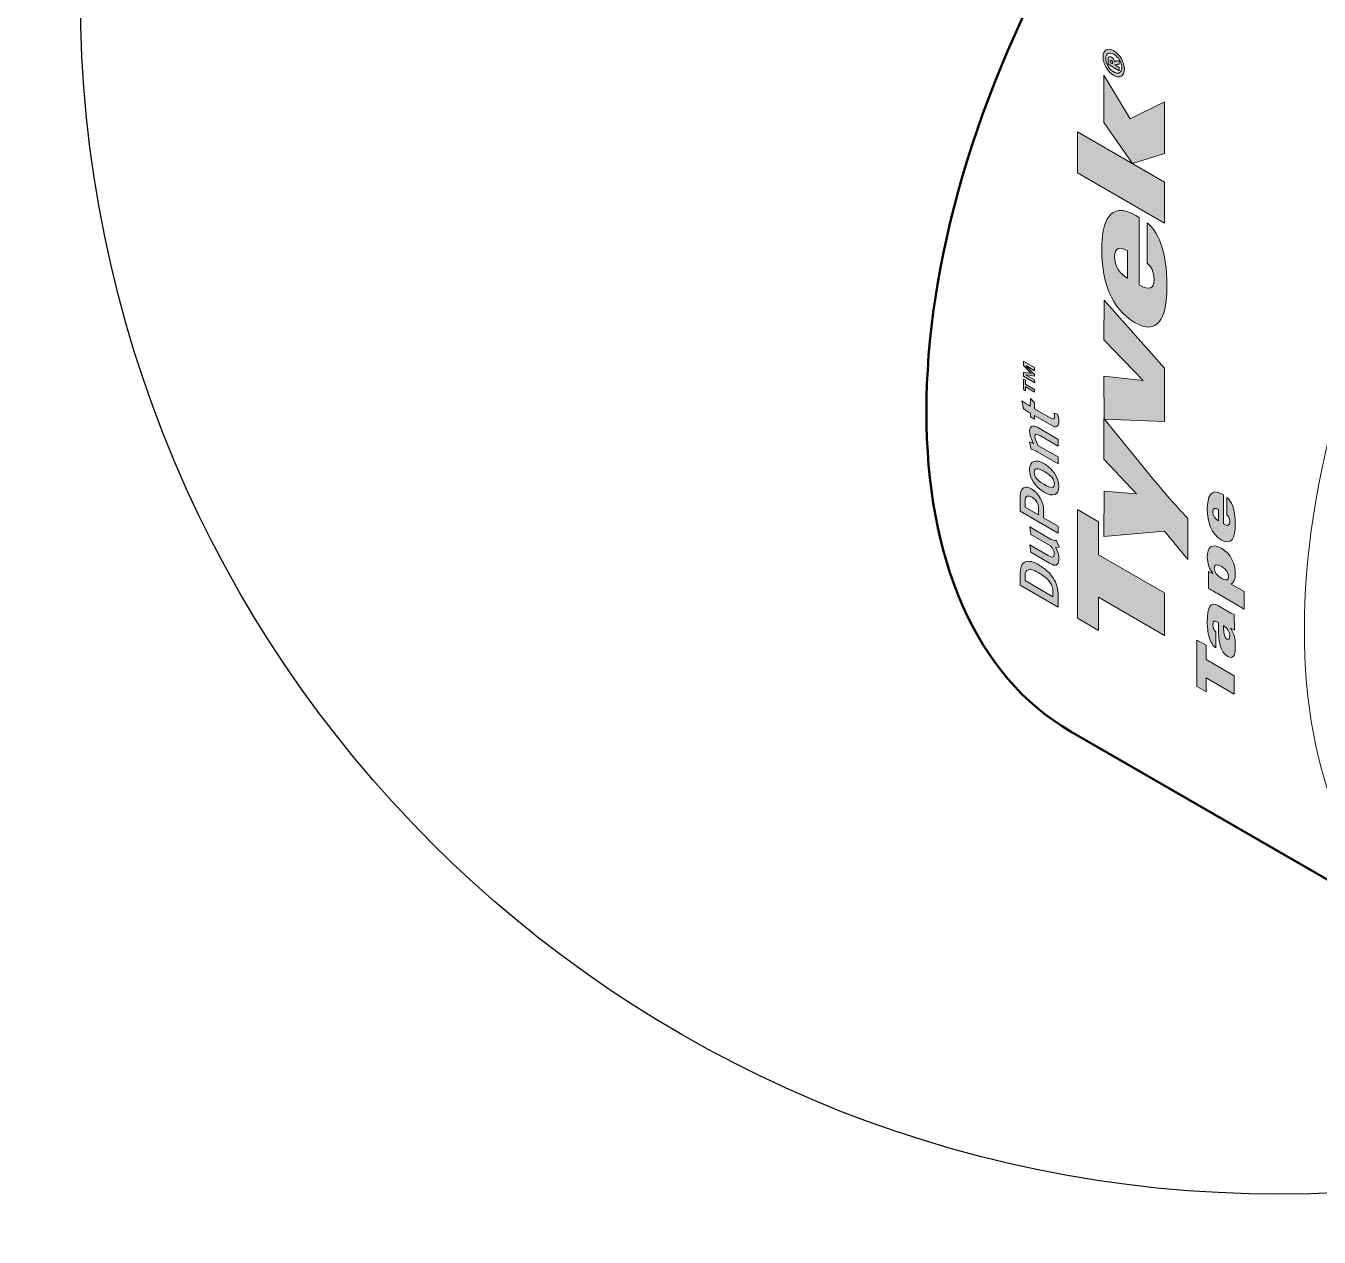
# Model space of a CAD drawing. Header units: inches. Extents: x -24 to 76, y -57 to 19.
# Drawn here: x -8.554 to -7.443, y -36.666 to -35.624 of the extents above; entities that cross this region are included whole.
import ezdxf

# ---------------------------------------------------------------- set-up
doc = ezdxf.new("R2010")
doc.units = ezdxf.units.IN
doc.header["$MEASUREMENT"] = 0
for name, color, linetype, lineweight in [('G-ANNO-TTLB', 7, 'Continuous', 0), ('LOGOS', 7, 'Continuous', 0), ('TYVEK', 7, 'Continuous', 0)]:
    doc.layers.add(name, color=color, linetype=linetype, lineweight=lineweight)

# ---------------------------------------------------------------- blocks, each defined once
blk = doc.blocks.new('Block_533')
at = {"layer": 'LOGOS', "true_color": 0x17477e, "transparency": 33554687}
h = blk.add_hatch(color=156, dxfattribs=at)
h.dxf.hatch_style = 2
edge = h.paths.add_edge_path()
edge.add_spline(control_points=[(-7.6872, -35.9209), (-7.6872, -35.9209), (-7.6942, -35.9167), (-7.6942, -35.9167), (-7.6942, -35.9167), (-7.6943, -35.9169), (-7.6943, -35.9169), (-7.6943, -35.9169), (-7.6872, -35.9241), (-7.6872, -35.9241), (-7.6872, -35.9241), (-7.6872, -35.9256), (-7.6872, -35.9256), (-7.6872, -35.9256), (-7.6942, -35.9245), (-7.6942, -35.9245), (-7.6942, -35.9245), (-7.6943, -35.9248), (-7.6943, -35.9248), (-7.6943, -35.9248), (-7.6872, -35.9289), (-7.6872, -35.9289), (-7.6872, -35.9289), (-7.6871, -35.9312), (-7.6871, -35.9312), (-7.6871, -35.9312), (-7.6968, -35.9256), (-7.6968, -35.9256), (-7.6968, -35.9256), (-7.6968, -35.9221), (-7.6968, -35.9221), (-7.6968, -35.9221), (-7.69, -35.9232), (-7.69, -35.9232), (-7.69, -35.9232), (-7.6968, -35.9163), (-7.6968, -35.9163), (-7.6968, -35.9163), (-7.6968, -35.9128), (-7.6968, -35.9128), (-7.6968, -35.9128), (-7.6872, -35.9183), (-7.6872, -35.9183), (-7.6872, -35.9183), (-7.6872, -35.9209), (-7.6872, -35.9209)], knot_values=[0, 0, 0, 0, 1, 1, 1, 2, 2, 2, 3, 3, 3, 4, 4, 4, 5, 5, 5, 6, 6, 6, 7, 7, 7, 8, 8, 8, 9, 9, 9, 10, 10, 10, 11, 11, 11, 12, 12, 12, 13, 13, 13, 14, 14, 14, 15, 15, 15, 15], degree=3, periodic=0)
edge = h.paths.add_edge_path()
edge.add_spline(control_points=[(-7.695, -35.9326), (-7.695, -35.9326), (-7.6872, -35.937), (-7.6872, -35.937), (-7.6872, -35.937), (-7.6872, -35.9395), (-7.6872, -35.9395), (-7.6872, -35.9395), (-7.695, -35.9349), (-7.695, -35.9349), (-7.695, -35.9349), (-7.6949, -35.9383), (-7.6949, -35.9383), (-7.6949, -35.9383), (-7.6968, -35.9371), (-7.6968, -35.9371), (-7.6968, -35.9371), (-7.6968, -35.9281), (-7.6968, -35.9281), (-7.6968, -35.9281), (-7.6949, -35.9291), (-7.6949, -35.9291), (-7.6949, -35.9291), (-7.695, -35.9326), (-7.695, -35.9326)], knot_values=[0, 0, 0, 0, 1, 1, 1, 2, 2, 2, 3, 3, 3, 4, 4, 4, 5, 5, 5, 6, 6, 6, 7, 7, 7, 8, 8, 8, 8], degree=3, periodic=0)
h = blk.add_hatch(color=156, dxfattribs=at)
h.dxf.hatch_style = 2
edge = h.paths.add_edge_path()
edge.add_spline(control_points=[(-7.6663, -35.9644), (-7.6663, -35.9697), (-7.6691, -35.97), (-7.6725, -35.9681), (-7.6725, -35.9681), (-7.6872, -35.9594), (-7.6872, -35.9594), (-7.6872, -35.9594), (-7.6872, -35.9626), (-7.6872, -35.9626), (-7.6872, -35.9626), (-7.6908, -35.9605), (-7.6908, -35.9605), (-7.6908, -35.9605), (-7.6908, -35.9574), (-7.6908, -35.9574), (-7.6929, -35.9562), (-7.695, -35.955), (-7.6968, -35.9537), (-7.6968, -35.9537), (-7.6981, -35.9468), (-7.6981, -35.9468), (-7.6961, -35.9481), (-7.6932, -35.9501), (-7.6909, -35.9515), (-7.6909, -35.9515), (-7.6908, -35.9449), (-7.6908, -35.9449), (-7.6908, -35.9449), (-7.6873, -35.9484), (-7.6873, -35.9484), (-7.6873, -35.9484), (-7.6872, -35.9536), (-7.6872, -35.9536), (-7.6872, -35.9536), (-7.6738, -35.9614), (-7.6738, -35.9614), (-7.6709, -35.963), (-7.67, -35.9628), (-7.67, -35.9601), (-7.67, -35.9593), (-7.6702, -35.9586), (-7.6705, -35.9573), (-7.6705, -35.9573), (-7.6674, -35.9583), (-7.6674, -35.9583), (-7.6666, -35.9605), (-7.6663, -35.9625), (-7.6663, -35.9644)], knot_values=[0, 0, 0, 0, 1, 1, 1, 2, 2, 2, 3, 3, 3, 4, 4, 4, 5, 5, 5, 6, 6, 6, 7, 7, 7, 8, 8, 8, 9, 9, 9, 10, 10, 10, 11, 11, 11, 12, 12, 12, 13, 13, 13, 14, 14, 14, 15, 15, 15, 16, 16, 16, 16], degree=3, periodic=0)
h = blk.add_hatch(color=156, dxfattribs=at)
h.dxf.hatch_style = 2
edge = h.paths.add_edge_path()
edge.add_spline(control_points=[(-7.667, -35.9859), (-7.667, -35.9859), (-7.6828, -35.9767), (-7.6828, -35.9767), (-7.6861, -35.9749), (-7.687, -35.9752), (-7.687, -35.9775), (-7.687, -35.9793), (-7.6859, -35.9824), (-7.6843, -35.9852), (-7.6843, -35.9852), (-7.6669, -35.9951), (-7.6669, -35.9951), (-7.6669, -35.9951), (-7.6669, -36.0011), (-7.6669, -36.0011), (-7.6669, -36.0011), (-7.6845, -35.9909), (-7.6845, -35.9909), (-7.6871, -35.9894), (-7.6885, -35.9888), (-7.6902, -35.9885), (-7.6902, -35.9885), (-7.6916, -35.9823), (-7.6916, -35.9823), (-7.6904, -35.9823), (-7.6894, -35.9827), (-7.6881, -35.9834), (-7.6903, -35.9792), (-7.6914, -35.976), (-7.6915, -35.9729), (-7.6915, -35.9688), (-7.6892, -35.9671), (-7.6847, -35.9696), (-7.6847, -35.9696), (-7.6669, -35.98), (-7.6669, -35.98), (-7.6669, -35.98), (-7.667, -35.9859), (-7.667, -35.9859)], knot_values=[0, 0, 0, 0, 1, 1, 1, 2, 2, 2, 3, 3, 3, 4, 4, 4, 5, 5, 5, 6, 6, 6, 7, 7, 7, 8, 8, 8, 9, 9, 9, 10, 10, 10, 11, 11, 11, 12, 12, 12, 13, 13, 13, 13], degree=3, periodic=0)
h = blk.add_hatch(color=156, dxfattribs=at)
h.dxf.hatch_style = 2
edge = h.paths.add_edge_path()
edge.add_spline(control_points=[(-7.6875, -36.0082), (-7.6875, -36.0121), (-7.685, -36.0153), (-7.6792, -36.0185), (-7.6723, -36.0226), (-7.6702, -36.0217), (-7.6702, -36.0182), (-7.6702, -36.0146), (-7.6727, -36.0111), (-7.6787, -36.0076), (-7.6855, -36.0037), (-7.6875, -36.0048), (-7.6875, -36.0082)], knot_values=[0, 0, 0, 0, 1, 1, 1, 2, 2, 2, 3, 3, 3, 4, 4, 4, 4], degree=3, periodic=0)
edge = h.paths.add_edge_path()
edge.add_spline(control_points=[(-7.6663, -36.0204), (-7.6663, -36.0279), (-7.6712, -36.0298), (-7.6789, -36.0254), (-7.6865, -36.021), (-7.6914, -36.0133), (-7.6915, -36.0061), (-7.6914, -35.9981), (-7.6864, -35.9966), (-7.6788, -36.001), (-7.6711, -36.0055), (-7.6663, -36.013), (-7.6663, -36.0204)], knot_values=[0, 0, 0, 0, 1, 1, 1, 2, 2, 2, 3, 3, 3, 4, 4, 4, 4], degree=3, periodic=0)
h = blk.add_hatch(color=156, dxfattribs=at)
h.dxf.hatch_style = 2
edge = h.paths.add_edge_path()
edge.add_spline(control_points=[(-7.6936, -36.0289), (-7.6948, -36.0295), (-7.6953, -36.0307), (-7.6953, -36.0332), (-7.6953, -36.0332), (-7.6953, -36.0381), (-7.6953, -36.0381), (-7.6953, -36.0381), (-7.6838, -36.0448), (-7.6838, -36.0448), (-7.6838, -36.0448), (-7.6838, -36.0398), (-7.6838, -36.0398), (-7.6838, -36.0352), (-7.6856, -36.0319), (-7.6896, -36.0296), (-7.6913, -36.0286), (-7.6927, -36.0284), (-7.6936, -36.0289)], knot_values=[0, 0, 0, 0, 1, 1, 1, 2, 2, 2, 3, 3, 3, 4, 4, 4, 5, 5, 5, 6, 6, 6, 6], degree=3, periodic=0)
edge = h.paths.add_edge_path()
edge.add_spline(control_points=[(-7.6794, -36.0409), (-7.6794, -36.0409), (-7.6794, -36.0473), (-7.6794, -36.0473), (-7.6794, -36.0473), (-7.6669, -36.0545), (-7.6669, -36.0545), (-7.6669, -36.0545), (-7.6669, -36.0607), (-7.6669, -36.0607), (-7.6669, -36.0607), (-7.6997, -36.0417), (-7.6997, -36.0417), (-7.6997, -36.0417), (-7.6997, -36.0317), (-7.6997, -36.0317), (-7.6996, -36.0262), (-7.6992, -36.0245), (-7.6981, -36.0231), (-7.6964, -36.0206), (-7.6935, -36.0204), (-7.6899, -36.0225), (-7.6835, -36.0263), (-7.6794, -36.0341), (-7.6794, -36.0409)], knot_values=[0, 0, 0, 0, 1, 1, 1, 2, 2, 2, 3, 3, 3, 4, 4, 4, 5, 5, 5, 6, 6, 6, 7, 7, 7, 8, 8, 8, 8], degree=3, periodic=0)
h = blk.add_hatch(color=156, dxfattribs=at)
h.dxf.hatch_style = 2
edge = h.paths.add_edge_path()
edge.add_spline(control_points=[(-7.6661, -36.0722), (-7.667, -36.0731), (-7.6678, -36.0733), (-7.6691, -36.0729), (-7.6672, -36.0762), (-7.6662, -36.0794), (-7.6662, -36.0825), (-7.6663, -36.0857), (-7.6672, -36.0875), (-7.6686, -36.088), (-7.6698, -36.0884), (-7.6714, -36.0881), (-7.6743, -36.0863), (-7.6743, -36.0863), (-7.6904, -36.077), (-7.6904, -36.077), (-7.6904, -36.077), (-7.6914, -36.0705), (-7.6914, -36.0705), (-7.6914, -36.0705), (-7.6754, -36.0798), (-7.6754, -36.0798), (-7.6724, -36.0814), (-7.6702, -36.0823), (-7.6703, -36.0787), (-7.6702, -36.0765), (-7.6716, -36.0733), (-7.6734, -36.0715), (-7.6734, -36.0715), (-7.6905, -36.0616), (-7.6905, -36.0616), (-7.6905, -36.0616), (-7.6914, -36.0552), (-7.6914, -36.0552), (-7.6914, -36.0552), (-7.6734, -36.0657), (-7.6734, -36.0657), (-7.6699, -36.0678), (-7.6686, -36.0667), (-7.6686, -36.0667), (-7.6686, -36.0667), (-7.6661, -36.0722), (-7.6661, -36.0722)], knot_values=[0, 0, 0, 0, 1, 1, 1, 2, 2, 2, 3, 3, 3, 4, 4, 4, 5, 5, 5, 6, 6, 6, 7, 7, 7, 8, 8, 8, 9, 9, 9, 10, 10, 10, 11, 11, 11, 12, 12, 12, 13, 13, 13, 14, 14, 14, 14], degree=3, periodic=0)
h = blk.add_hatch(color=156, dxfattribs=at)
h.dxf.hatch_style = 2
edge = h.paths.add_edge_path()
edge.add_spline(control_points=[(-7.6925, -36.092), (-7.6946, -36.0926), (-7.6954, -36.0941), (-7.6954, -36.0974), (-7.6954, -36.0974), (-7.6954, -36.1014), (-7.6954, -36.1014), (-7.6954, -36.1014), (-7.6714, -36.1153), (-7.6714, -36.1153), (-7.6714, -36.1153), (-7.6714, -36.1111), (-7.6714, -36.1111), (-7.6714, -36.1045), (-7.6752, -36.0995), (-7.6826, -36.0953), (-7.6868, -36.0929), (-7.6902, -36.0914), (-7.6925, -36.092)], knot_values=[0, 0, 0, 0, 1, 1, 1, 2, 2, 2, 3, 3, 3, 4, 4, 4, 5, 5, 5, 6, 6, 6, 6], degree=3, periodic=0)
edge = h.paths.add_edge_path()
edge.add_spline(control_points=[(-7.6715, -36.0987), (-7.6681, -36.1038), (-7.6669, -36.1078), (-7.667, -36.1148), (-7.667, -36.1148), (-7.6669, -36.1242), (-7.6669, -36.1242), (-7.6669, -36.1242), (-7.6997, -36.1052), (-7.6997, -36.1052), (-7.6997, -36.1052), (-7.6997, -36.0974), (-7.6997, -36.0974), (-7.6996, -36.0903), (-7.6986, -36.0868), (-7.695, -36.0852), (-7.6922, -36.0841), (-7.6883, -36.085), (-7.6832, -36.088), (-7.6783, -36.0909), (-7.6744, -36.0945), (-7.6715, -36.0987)], knot_values=[0, 0, 0, 0, 1, 1, 1, 2, 2, 2, 3, 3, 3, 4, 4, 4, 5, 5, 5, 6, 6, 6, 7, 7, 7, 7], degree=3, periodic=0)
at = {"layer": 'LOGOS'}
for points, knots in [([(-7.6872, -35.9209), (-7.6872, -35.9209), (-7.6942, -35.9167), (-7.6942, -35.9167), (-7.6942, -35.9167), (-7.6943, -35.9169), (-7.6943, -35.9169), (-7.6943, -35.9169), (-7.6872, -35.9241), (-7.6872, -35.9241), (-7.6872, -35.9241), (-7.6872, -35.9256), (-7.6872, -35.9256), (-7.6872, -35.9256), (-7.6942, -35.9245), (-7.6942, -35.9245), (-7.6942, -35.9245), (-7.6943, -35.9248), (-7.6943, -35.9248), (-7.6943, -35.9248), (-7.6872, -35.9289), (-7.6872, -35.9289), (-7.6872, -35.9289), (-7.6871, -35.9312), (-7.6871, -35.9312), (-7.6871, -35.9312), (-7.6968, -35.9256), (-7.6968, -35.9256), (-7.6968, -35.9256), (-7.6968, -35.9221), (-7.6968, -35.9221), (-7.6968, -35.9221), (-7.69, -35.9232), (-7.69, -35.9232), (-7.69, -35.9232), (-7.6968, -35.9163), (-7.6968, -35.9163), (-7.6968, -35.9163), (-7.6968, -35.9128), (-7.6968, -35.9128), (-7.6968, -35.9128), (-7.6872, -35.9183), (-7.6872, -35.9183), (-7.6872, -35.9183), (-7.6872, -35.9209), (-7.6872, -35.9209)], [0, 0, 0, 0, 1, 1, 1, 2, 2, 2, 3, 3, 3, 4, 4, 4, 5, 5, 5, 6, 6, 6, 7, 7, 7, 8, 8, 8, 9, 9, 9, 10, 10, 10, 11, 11, 11, 12, 12, 12, 13, 13, 13, 14, 14, 14, 15, 15, 15, 15]), ([(-7.695, -35.9326), (-7.695, -35.9326), (-7.6872, -35.937), (-7.6872, -35.937), (-7.6872, -35.937), (-7.6872, -35.9395), (-7.6872, -35.9395), (-7.6872, -35.9395), (-7.695, -35.9349), (-7.695, -35.9349), (-7.695, -35.9349), (-7.6949, -35.9383), (-7.6949, -35.9383), (-7.6949, -35.9383), (-7.6968, -35.9371), (-7.6968, -35.9371), (-7.6968, -35.9371), (-7.6968, -35.9281), (-7.6968, -35.9281), (-7.6968, -35.9281), (-7.6949, -35.9291), (-7.6949, -35.9291), (-7.6949, -35.9291), (-7.695, -35.9326), (-7.695, -35.9326)], [0, 0, 0, 0, 1, 1, 1, 2, 2, 2, 3, 3, 3, 4, 4, 4, 5, 5, 5, 6, 6, 6, 7, 7, 7, 8, 8, 8, 8]), ([(-7.6663, -35.9644), (-7.6663, -35.9697), (-7.6691, -35.97), (-7.6725, -35.9681), (-7.6725, -35.9681), (-7.6872, -35.9594), (-7.6872, -35.9594), (-7.6872, -35.9594), (-7.6872, -35.9626), (-7.6872, -35.9626), (-7.6872, -35.9626), (-7.6908, -35.9605), (-7.6908, -35.9605), (-7.6908, -35.9605), (-7.6908, -35.9574), (-7.6908, -35.9574), (-7.6929, -35.9562), (-7.695, -35.955), (-7.6968, -35.9537), (-7.6968, -35.9537), (-7.6981, -35.9468), (-7.6981, -35.9468), (-7.6961, -35.9481), (-7.6932, -35.9501), (-7.6909, -35.9515), (-7.6909, -35.9515), (-7.6908, -35.9449), (-7.6908, -35.9449), (-7.6908, -35.9449), (-7.6873, -35.9484), (-7.6873, -35.9484), (-7.6873, -35.9484), (-7.6872, -35.9536), (-7.6872, -35.9536), (-7.6872, -35.9536), (-7.6738, -35.9614), (-7.6738, -35.9614), (-7.6709, -35.963), (-7.67, -35.9628), (-7.67, -35.9601), (-7.67, -35.9593), (-7.6702, -35.9586), (-7.6705, -35.9573), (-7.6705, -35.9573), (-7.6674, -35.9583), (-7.6674, -35.9583), (-7.6666, -35.9605), (-7.6663, -35.9625), (-7.6663, -35.9644)], [0, 0, 0, 0, 1, 1, 1, 2, 2, 2, 3, 3, 3, 4, 4, 4, 5, 5, 5, 6, 6, 6, 7, 7, 7, 8, 8, 8, 9, 9, 9, 10, 10, 10, 11, 11, 11, 12, 12, 12, 13, 13, 13, 14, 14, 14, 15, 15, 15, 16, 16, 16, 16]), ([(-7.667, -35.9859), (-7.667, -35.9859), (-7.6828, -35.9767), (-7.6828, -35.9767), (-7.6861, -35.9749), (-7.687, -35.9752), (-7.687, -35.9775), (-7.687, -35.9793), (-7.6859, -35.9824), (-7.6843, -35.9852), (-7.6843, -35.9852), (-7.6669, -35.9951), (-7.6669, -35.9951), (-7.6669, -35.9951), (-7.6669, -36.0011), (-7.6669, -36.0011), (-7.6669, -36.0011), (-7.6845, -35.9909), (-7.6845, -35.9909), (-7.6871, -35.9894), (-7.6885, -35.9888), (-7.6902, -35.9885), (-7.6902, -35.9885), (-7.6916, -35.9823), (-7.6916, -35.9823), (-7.6904, -35.9823), (-7.6894, -35.9827), (-7.6881, -35.9834), (-7.6903, -35.9792), (-7.6914, -35.976), (-7.6915, -35.9729), (-7.6915, -35.9688), (-7.6892, -35.9671), (-7.6847, -35.9696), (-7.6847, -35.9696), (-7.6669, -35.98), (-7.6669, -35.98), (-7.6669, -35.98), (-7.667, -35.9859), (-7.667, -35.9859)], [0, 0, 0, 0, 1, 1, 1, 2, 2, 2, 3, 3, 3, 4, 4, 4, 5, 5, 5, 6, 6, 6, 7, 7, 7, 8, 8, 8, 9, 9, 9, 10, 10, 10, 11, 11, 11, 12, 12, 12, 13, 13, 13, 13]), ([(-7.6663, -36.0204), (-7.6663, -36.0279), (-7.6712, -36.0298), (-7.6789, -36.0254), (-7.6865, -36.021), (-7.6914, -36.0133), (-7.6915, -36.0061), (-7.6914, -35.9981), (-7.6864, -35.9966), (-7.6788, -36.001), (-7.6711, -36.0055), (-7.6663, -36.013), (-7.6663, -36.0204)], [0, 0, 0, 0, 1, 1, 1, 2, 2, 2, 3, 3, 3, 4, 4, 4, 4]), ([(-7.6875, -36.0082), (-7.6875, -36.0121), (-7.685, -36.0153), (-7.6792, -36.0185), (-7.6723, -36.0226), (-7.6702, -36.0217), (-7.6702, -36.0182), (-7.6702, -36.0146), (-7.6727, -36.0111), (-7.6787, -36.0076), (-7.6855, -36.0037), (-7.6875, -36.0048), (-7.6875, -36.0082)], [0, 0, 0, 0, 1, 1, 1, 2, 2, 2, 3, 3, 3, 4, 4, 4, 4]), ([(-7.6794, -36.0409), (-7.6794, -36.0409), (-7.6794, -36.0473), (-7.6794, -36.0473), (-7.6794, -36.0473), (-7.6669, -36.0545), (-7.6669, -36.0545), (-7.6669, -36.0545), (-7.6669, -36.0607), (-7.6669, -36.0607), (-7.6669, -36.0607), (-7.6997, -36.0417), (-7.6997, -36.0417), (-7.6997, -36.0417), (-7.6997, -36.0317), (-7.6997, -36.0317), (-7.6996, -36.0262), (-7.6992, -36.0245), (-7.6981, -36.0231), (-7.6964, -36.0206), (-7.6935, -36.0204), (-7.6899, -36.0225), (-7.6835, -36.0263), (-7.6794, -36.0341), (-7.6794, -36.0409)], [0, 0, 0, 0, 1, 1, 1, 2, 2, 2, 3, 3, 3, 4, 4, 4, 5, 5, 5, 6, 6, 6, 7, 7, 7, 8, 8, 8, 8]), ([(-7.6936, -36.0289), (-7.6948, -36.0295), (-7.6953, -36.0307), (-7.6953, -36.0332), (-7.6953, -36.0332), (-7.6953, -36.0381), (-7.6953, -36.0381), (-7.6953, -36.0381), (-7.6838, -36.0448), (-7.6838, -36.0448), (-7.6838, -36.0448), (-7.6838, -36.0398), (-7.6838, -36.0398), (-7.6838, -36.0352), (-7.6856, -36.0319), (-7.6896, -36.0296), (-7.6913, -36.0286), (-7.6927, -36.0284), (-7.6936, -36.0289)], [0, 0, 0, 0, 1, 1, 1, 2, 2, 2, 3, 3, 3, 4, 4, 4, 5, 5, 5, 6, 6, 6, 6]), ([(-7.6661, -36.0722), (-7.667, -36.0731), (-7.6678, -36.0733), (-7.6691, -36.0729), (-7.6672, -36.0762), (-7.6662, -36.0794), (-7.6662, -36.0825), (-7.6663, -36.0857), (-7.6672, -36.0875), (-7.6686, -36.088), (-7.6698, -36.0884), (-7.6714, -36.0881), (-7.6743, -36.0863), (-7.6743, -36.0863), (-7.6904, -36.077), (-7.6904, -36.077), (-7.6904, -36.077), (-7.6914, -36.0705), (-7.6914, -36.0705), (-7.6914, -36.0705), (-7.6754, -36.0798), (-7.6754, -36.0798), (-7.6724, -36.0814), (-7.6702, -36.0823), (-7.6703, -36.0787), (-7.6702, -36.0765), (-7.6716, -36.0733), (-7.6734, -36.0715), (-7.6734, -36.0715), (-7.6905, -36.0616), (-7.6905, -36.0616), (-7.6905, -36.0616), (-7.6914, -36.0552), (-7.6914, -36.0552), (-7.6914, -36.0552), (-7.6734, -36.0657), (-7.6734, -36.0657), (-7.6699, -36.0678), (-7.6686, -36.0667), (-7.6686, -36.0667), (-7.6686, -36.0667), (-7.6661, -36.0722), (-7.6661, -36.0722)], [0, 0, 0, 0, 1, 1, 1, 2, 2, 2, 3, 3, 3, 4, 4, 4, 5, 5, 5, 6, 6, 6, 7, 7, 7, 8, 8, 8, 9, 9, 9, 10, 10, 10, 11, 11, 11, 12, 12, 12, 13, 13, 13, 14, 14, 14, 14]), ([(-7.6715, -36.0987), (-7.6681, -36.1038), (-7.6669, -36.1078), (-7.667, -36.1148), (-7.667, -36.1148), (-7.6669, -36.1242), (-7.6669, -36.1242), (-7.6669, -36.1242), (-7.6997, -36.1052), (-7.6997, -36.1052), (-7.6997, -36.1052), (-7.6997, -36.0974), (-7.6997, -36.0974), (-7.6996, -36.0903), (-7.6986, -36.0868), (-7.695, -36.0852), (-7.6922, -36.0841), (-7.6883, -36.085), (-7.6832, -36.088), (-7.6783, -36.0909), (-7.6744, -36.0945), (-7.6715, -36.0987)], [0, 0, 0, 0, 1, 1, 1, 2, 2, 2, 3, 3, 3, 4, 4, 4, 5, 5, 5, 6, 6, 6, 7, 7, 7, 7]), ([(-7.6925, -36.092), (-7.6946, -36.0926), (-7.6954, -36.0941), (-7.6954, -36.0974), (-7.6954, -36.0974), (-7.6954, -36.1014), (-7.6954, -36.1014), (-7.6954, -36.1014), (-7.6714, -36.1153), (-7.6714, -36.1153), (-7.6714, -36.1153), (-7.6714, -36.1111), (-7.6714, -36.1111), (-7.6714, -36.1045), (-7.6752, -36.0995), (-7.6826, -36.0953), (-7.6868, -36.0929), (-7.6902, -36.0914), (-7.6925, -36.092)], [0, 0, 0, 0, 1, 1, 1, 2, 2, 2, 3, 3, 3, 4, 4, 4, 5, 5, 5, 6, 6, 6, 6])]:
    blk.add_open_spline(points, degree=3, knots=knots, dxfattribs=at)
blk = doc.blocks.new('Block_534')
at = {"layer": 'LOGOS', "true_color": 0x17477e, "transparency": 33554687}
h = blk.add_hatch(color=156, dxfattribs=at)
h.dxf.hatch_style = 2
edge = h.paths.add_edge_path()
edge.add_spline(control_points=[(-7.5291, -36.0401), (-7.532, -36.0384), (-7.5339, -36.0389), (-7.5339, -36.0423), (-7.5339, -36.0455), (-7.5321, -36.0484), (-7.5291, -36.0501), (-7.5291, -36.0501), (-7.5291, -36.0401), (-7.5291, -36.0401)], knot_values=[0, 0, 0, 0, 1, 1, 1, 2, 2, 2, 3, 3, 3, 3], degree=3, periodic=0)
edge = h.paths.add_edge_path()
edge.add_spline(control_points=[(-7.5249, -36.0526), (-7.5211, -36.0548), (-7.5193, -36.0541), (-7.5193, -36.0506), (-7.5193, -36.0476), (-7.5205, -36.0458), (-7.5219, -36.0447), (-7.5219, -36.0447), (-7.5219, -36.0298), (-7.5219, -36.0298), (-7.5182, -36.0324), (-7.5146, -36.0398), (-7.5146, -36.0531), (-7.5146, -36.0651), (-7.518, -36.0712), (-7.5265, -36.0665), (-7.5352, -36.0614), (-7.5387, -36.0511), (-7.5387, -36.0396), (-7.5386, -36.0297), (-7.5359, -36.0213), (-7.526, -36.027), (-7.526, -36.027), (-7.5248, -36.0277), (-7.5248, -36.0277), (-7.5248, -36.0277), (-7.5249, -36.0526), (-7.5249, -36.0526)], knot_values=[0, 0, 0, 0, 1, 1, 1, 2, 2, 2, 3, 3, 3, 4, 4, 4, 5, 5, 5, 6, 6, 6, 7, 7, 7, 8, 8, 8, 9, 9, 9, 9], degree=3, periodic=0)
h = blk.add_hatch(color=156, dxfattribs=at)
h.dxf.hatch_style = 2
edge = h.paths.add_edge_path()
edge.add_spline(control_points=[(-7.5205, -36.0978), (-7.5205, -36.0935), (-7.5237, -36.091), (-7.5266, -36.0892), (-7.5302, -36.0872), (-7.5327, -36.0872), (-7.5327, -36.0907), (-7.5327, -36.0939), (-7.5302, -36.0972), (-7.5266, -36.0993), (-7.5237, -36.101), (-7.5205, -36.102), (-7.5205, -36.0978)], knot_values=[0, 0, 0, 0, 1, 1, 1, 2, 2, 2, 3, 3, 3, 4, 4, 4, 4], degree=3, periodic=0)
edge = h.paths.add_edge_path()
edge.add_spline(control_points=[(-7.5294, -36.1128), (-7.5316, -36.1115), (-7.535, -36.1097), (-7.5377, -36.1083), (-7.5377, -36.1083), (-7.5378, -36.0934), (-7.5378, -36.0934), (-7.5378, -36.0934), (-7.5339, -36.0954), (-7.5339, -36.0954), (-7.5339, -36.0954), (-7.5339, -36.0953), (-7.5339, -36.0953), (-7.5368, -36.0914), (-7.5387, -36.0868), (-7.5387, -36.0811), (-7.5387, -36.0726), (-7.5352, -36.0687), (-7.5263, -36.0738), (-7.5185, -36.0784), (-7.5146, -36.0868), (-7.5146, -36.0955), (-7.5146, -36.1002), (-7.516, -36.1029), (-7.5181, -36.1043), (-7.5181, -36.1043), (-7.507, -36.1107), (-7.507, -36.1107), (-7.507, -36.1107), (-7.5069, -36.1258), (-7.5069, -36.1258), (-7.5069, -36.1258), (-7.5294, -36.1128), (-7.5294, -36.1128)], knot_values=[0, 0, 0, 0, 1, 1, 1, 2, 2, 2, 3, 3, 3, 4, 4, 4, 5, 5, 5, 6, 6, 6, 7, 7, 7, 8, 8, 8, 9, 9, 9, 10, 10, 10, 11, 11, 11, 11], degree=3, periodic=0)
h = blk.add_hatch(color=156, dxfattribs=at)
h.dxf.hatch_style = 2
edge = h.paths.add_edge_path()
edge.add_spline(control_points=[(-7.5248, -36.1419), (-7.5248, -36.1477), (-7.5237, -36.1506), (-7.5219, -36.1517), (-7.5206, -36.1525), (-7.5193, -36.1519), (-7.5193, -36.1492), (-7.5194, -36.1455), (-7.5215, -36.142), (-7.5242, -36.1405), (-7.5242, -36.1405), (-7.5249, -36.14), (-7.5249, -36.14), (-7.5249, -36.14), (-7.5248, -36.1419), (-7.5248, -36.1419)], knot_values=[0, 0, 0, 0, 1, 1, 1, 2, 2, 2, 3, 3, 3, 4, 4, 4, 5, 5, 5, 5], degree=3, periodic=0)
edge = h.paths.add_edge_path()
edge.add_spline(control_points=[(-7.5313, -36.1593), (-7.5342, -36.1573), (-7.5361, -36.1538), (-7.5372, -36.1497), (-7.5383, -36.1456), (-7.5387, -36.141), (-7.5387, -36.1371), (-7.5386, -36.1236), (-7.5362, -36.119), (-7.529, -36.1231), (-7.529, -36.1231), (-7.5185, -36.1293), (-7.5185, -36.1293), (-7.5176, -36.1297), (-7.5166, -36.1301), (-7.5155, -36.1306), (-7.5155, -36.1306), (-7.5154, -36.1439), (-7.5154, -36.1439), (-7.5154, -36.1439), (-7.5186, -36.1424), (-7.5186, -36.1424), (-7.5155, -36.1471), (-7.5146, -36.1516), (-7.5146, -36.1569), (-7.5146, -36.1601), (-7.5148, -36.1634), (-7.5154, -36.1651), (-7.5163, -36.1672), (-7.5182, -36.1683), (-7.5211, -36.1666), (-7.5279, -36.1628), (-7.5292, -36.1524), (-7.5291, -36.1417), (-7.5291, -36.1417), (-7.5291, -36.1375), (-7.5291, -36.1375), (-7.5291, -36.1375), (-7.5303, -36.1368), (-7.5303, -36.1368), (-7.5322, -36.1357), (-7.534, -36.1358), (-7.5339, -36.1392), (-7.5339, -36.1427), (-7.5327, -36.1445), (-7.5313, -36.1455), (-7.5313, -36.1455), (-7.5313, -36.1593), (-7.5313, -36.1593)], knot_values=[0, 0, 0, 0, 1, 1, 1, 2, 2, 2, 3, 3, 3, 4, 4, 4, 5, 5, 5, 6, 6, 6, 7, 7, 7, 8, 8, 8, 9, 9, 9, 10, 10, 10, 11, 11, 11, 12, 12, 12, 13, 13, 13, 14, 14, 14, 15, 15, 15, 16, 16, 16, 16], degree=3, periodic=0)
h = blk.add_hatch(color=156, dxfattribs=at)
h.dxf.hatch_style = 2
edge = h.paths.add_edge_path()
edge.add_spline(control_points=[(-7.5397, -36.1849), (-7.5397, -36.1849), (-7.5398, -36.1971), (-7.5398, -36.1971), (-7.5398, -36.1971), (-7.5476, -36.1925), (-7.5476, -36.1925), (-7.5476, -36.1925), (-7.5476, -36.1525), (-7.5476, -36.1525), (-7.5476, -36.1525), (-7.5397, -36.157), (-7.5397, -36.157), (-7.5397, -36.157), (-7.5397, -36.1693), (-7.5397, -36.1693), (-7.5397, -36.1693), (-7.5155, -36.1833), (-7.5155, -36.1833), (-7.5155, -36.1833), (-7.5155, -36.1989), (-7.5155, -36.1989), (-7.5155, -36.1989), (-7.5397, -36.1849), (-7.5397, -36.1849)], knot_values=[0, 0, 0, 0, 1, 1, 1, 2, 2, 2, 3, 3, 3, 4, 4, 4, 5, 5, 5, 6, 6, 6, 7, 7, 7, 8, 8, 8, 8], degree=3, periodic=0)
at = {"layer": 'LOGOS'}
for points, knots in [([(-7.5249, -36.0526), (-7.5211, -36.0548), (-7.5193, -36.0541), (-7.5193, -36.0506), (-7.5193, -36.0476), (-7.5205, -36.0458), (-7.5219, -36.0447), (-7.5219, -36.0447), (-7.5219, -36.0298), (-7.5219, -36.0298), (-7.5182, -36.0324), (-7.5146, -36.0398), (-7.5146, -36.0531), (-7.5146, -36.0651), (-7.518, -36.0712), (-7.5265, -36.0665), (-7.5352, -36.0614), (-7.5387, -36.0511), (-7.5387, -36.0396), (-7.5386, -36.0297), (-7.5359, -36.0213), (-7.526, -36.027), (-7.526, -36.027), (-7.5248, -36.0277), (-7.5248, -36.0277), (-7.5248, -36.0277), (-7.5249, -36.0526), (-7.5249, -36.0526)], [0, 0, 0, 0, 1, 1, 1, 2, 2, 2, 3, 3, 3, 4, 4, 4, 5, 5, 5, 6, 6, 6, 7, 7, 7, 8, 8, 8, 9, 9, 9, 9]), ([(-7.5291, -36.0401), (-7.532, -36.0384), (-7.5339, -36.0389), (-7.5339, -36.0423), (-7.5339, -36.0455), (-7.5321, -36.0484), (-7.5291, -36.0501), (-7.5291, -36.0501), (-7.5291, -36.0401), (-7.5291, -36.0401)], [0, 0, 0, 0, 1, 1, 1, 2, 2, 2, 3, 3, 3, 3]), ([(-7.5294, -36.1128), (-7.5316, -36.1115), (-7.535, -36.1097), (-7.5377, -36.1083), (-7.5377, -36.1083), (-7.5378, -36.0934), (-7.5378, -36.0934), (-7.5378, -36.0934), (-7.5339, -36.0954), (-7.5339, -36.0954), (-7.5339, -36.0954), (-7.5339, -36.0953), (-7.5339, -36.0953), (-7.5368, -36.0914), (-7.5387, -36.0868), (-7.5387, -36.0811), (-7.5387, -36.0726), (-7.5352, -36.0687), (-7.5263, -36.0738), (-7.5185, -36.0784), (-7.5146, -36.0868), (-7.5146, -36.0955), (-7.5146, -36.1002), (-7.516, -36.1029), (-7.5181, -36.1043), (-7.5181, -36.1043), (-7.507, -36.1107), (-7.507, -36.1107), (-7.507, -36.1107), (-7.5069, -36.1258), (-7.5069, -36.1258), (-7.5069, -36.1258), (-7.5294, -36.1128), (-7.5294, -36.1128)], [0, 0, 0, 0, 1, 1, 1, 2, 2, 2, 3, 3, 3, 4, 4, 4, 5, 5, 5, 6, 6, 6, 7, 7, 7, 8, 8, 8, 9, 9, 9, 10, 10, 10, 11, 11, 11, 11]), ([(-7.5205, -36.0978), (-7.5205, -36.0935), (-7.5237, -36.091), (-7.5266, -36.0892), (-7.5302, -36.0872), (-7.5327, -36.0872), (-7.5327, -36.0907), (-7.5327, -36.0939), (-7.5302, -36.0972), (-7.5266, -36.0993), (-7.5237, -36.101), (-7.5205, -36.102), (-7.5205, -36.0978)], [0, 0, 0, 0, 1, 1, 1, 2, 2, 2, 3, 3, 3, 4, 4, 4, 4]), ([(-7.5313, -36.1593), (-7.5342, -36.1573), (-7.5361, -36.1538), (-7.5372, -36.1497), (-7.5383, -36.1456), (-7.5387, -36.141), (-7.5387, -36.1371), (-7.5386, -36.1236), (-7.5362, -36.119), (-7.529, -36.1231), (-7.529, -36.1231), (-7.5185, -36.1293), (-7.5185, -36.1293), (-7.5176, -36.1297), (-7.5166, -36.1301), (-7.5155, -36.1306), (-7.5155, -36.1306), (-7.5154, -36.1439), (-7.5154, -36.1439), (-7.5154, -36.1439), (-7.5186, -36.1424), (-7.5186, -36.1424), (-7.5155, -36.1471), (-7.5146, -36.1516), (-7.5146, -36.1569), (-7.5146, -36.1601), (-7.5148, -36.1634), (-7.5154, -36.1651), (-7.5163, -36.1672), (-7.5182, -36.1683), (-7.5211, -36.1666), (-7.5279, -36.1628), (-7.5292, -36.1524), (-7.5291, -36.1417), (-7.5291, -36.1417), (-7.5291, -36.1375), (-7.5291, -36.1375), (-7.5291, -36.1375), (-7.5303, -36.1368), (-7.5303, -36.1368), (-7.5322, -36.1357), (-7.534, -36.1358), (-7.5339, -36.1392), (-7.5339, -36.1427), (-7.5327, -36.1445), (-7.5313, -36.1455), (-7.5313, -36.1455), (-7.5313, -36.1593), (-7.5313, -36.1593)], [0, 0, 0, 0, 1, 1, 1, 2, 2, 2, 3, 3, 3, 4, 4, 4, 5, 5, 5, 6, 6, 6, 7, 7, 7, 8, 8, 8, 9, 9, 9, 10, 10, 10, 11, 11, 11, 12, 12, 12, 13, 13, 13, 14, 14, 14, 15, 15, 15, 16, 16, 16, 16]), ([(-7.5248, -36.1419), (-7.5248, -36.1477), (-7.5237, -36.1506), (-7.5219, -36.1517), (-7.5206, -36.1525), (-7.5193, -36.1519), (-7.5193, -36.1492), (-7.5194, -36.1455), (-7.5215, -36.142), (-7.5242, -36.1405), (-7.5242, -36.1405), (-7.5249, -36.14), (-7.5249, -36.14), (-7.5249, -36.14), (-7.5248, -36.1419), (-7.5248, -36.1419)], [0, 0, 0, 0, 1, 1, 1, 2, 2, 2, 3, 3, 3, 4, 4, 4, 5, 5, 5, 5]), ([(-7.5397, -36.1849), (-7.5397, -36.1849), (-7.5398, -36.1971), (-7.5398, -36.1971), (-7.5398, -36.1971), (-7.5476, -36.1925), (-7.5476, -36.1925), (-7.5476, -36.1925), (-7.5476, -36.1525), (-7.5476, -36.1525), (-7.5476, -36.1525), (-7.5397, -36.157), (-7.5397, -36.157), (-7.5397, -36.157), (-7.5397, -36.1693), (-7.5397, -36.1693), (-7.5397, -36.1693), (-7.5155, -36.1833), (-7.5155, -36.1833), (-7.5155, -36.1833), (-7.5155, -36.1989), (-7.5155, -36.1989), (-7.5155, -36.1989), (-7.5397, -36.1849), (-7.5397, -36.1849)], [0, 0, 0, 0, 1, 1, 1, 2, 2, 2, 3, 3, 3, 4, 4, 4, 5, 5, 5, 6, 6, 6, 7, 7, 7, 8, 8, 8, 8])]:
    blk.add_open_spline(points, degree=3, knots=knots, dxfattribs=at)
blk = doc.blocks.new('Block_536')
at = {"layer": 'LOGOS', "true_color": 0x17477e, "transparency": 33554687}
h = blk.add_hatch(color=156, dxfattribs=at)
h.dxf.hatch_style = 2
edge = h.paths.add_edge_path()
edge.add_spline(control_points=[(-7.5554, -36.0832), (-7.5554, -36.0832), (-7.5754, -36.0589), (-7.5754, -36.0589), (-7.5754, -36.0589), (-7.6276, -36.0635), (-7.6276, -36.0635), (-7.6276, -36.0635), (-7.6275, -36.0245), (-7.6275, -36.0245), (-7.6275, -36.0245), (-7.5995, -36.0267), (-7.5995, -36.0267), (-7.5995, -36.0267), (-7.6276, -35.997), (-7.6276, -35.997), (-7.6276, -35.997), (-7.6276, -35.9621), (-7.6276, -35.9621), (-7.6276, -35.9621), (-7.5937, -36.0037), (-7.5937, -36.0037), (-7.5744, -36.0274), (-7.5639, -36.0392), (-7.5554, -36.048), (-7.5554, -36.048), (-7.5554, -36.0832), (-7.5554, -36.0832)], knot_values=[0, 0, 0, 0, 1, 1, 1, 2, 2, 2, 3, 3, 3, 4, 4, 4, 5, 5, 5, 6, 6, 6, 7, 7, 7, 8, 8, 8, 9, 9, 9, 9], degree=3, periodic=0)
h = blk.add_hatch(color=156, dxfattribs=at)
h.dxf.hatch_style = 2
edge = h.paths.add_edge_path()
edge.add_spline(control_points=[(-7.6321, -36.1157), (-7.6321, -36.1157), (-7.6322, -36.1442), (-7.6322, -36.1442), (-7.6322, -36.1442), (-7.6504, -36.1337), (-7.6504, -36.1337), (-7.6504, -36.1337), (-7.6504, -36.0403), (-7.6504, -36.0403), (-7.6504, -36.0403), (-7.6321, -36.0509), (-7.6321, -36.0509), (-7.6321, -36.0509), (-7.6322, -36.0793), (-7.6322, -36.0793), (-7.6322, -36.0793), (-7.5754, -36.112), (-7.5754, -36.112), (-7.5754, -36.112), (-7.5754, -36.1485), (-7.5754, -36.1485), (-7.5754, -36.1485), (-7.6321, -36.1157), (-7.6321, -36.1157)], knot_values=[0, 0, 0, 0, 1, 1, 1, 2, 2, 2, 3, 3, 3, 4, 4, 4, 5, 5, 5, 6, 6, 6, 7, 7, 7, 8, 8, 8, 8], degree=3, periodic=0)
at = {"layer": 'LOGOS'}
for points, knots in [([(-7.5554, -36.0832), (-7.5554, -36.0832), (-7.5754, -36.0589), (-7.5754, -36.0589), (-7.5754, -36.0589), (-7.6276, -36.0635), (-7.6276, -36.0635), (-7.6276, -36.0635), (-7.6275, -36.0245), (-7.6275, -36.0245), (-7.6275, -36.0245), (-7.5995, -36.0267), (-7.5995, -36.0267), (-7.5995, -36.0267), (-7.6276, -35.997), (-7.6276, -35.997), (-7.6276, -35.997), (-7.6276, -35.9621), (-7.6276, -35.9621), (-7.6276, -35.9621), (-7.5937, -36.0037), (-7.5937, -36.0037), (-7.5744, -36.0274), (-7.5639, -36.0392), (-7.5554, -36.048), (-7.5554, -36.048), (-7.5554, -36.0832), (-7.5554, -36.0832)], [0, 0, 0, 0, 1, 1, 1, 2, 2, 2, 3, 3, 3, 4, 4, 4, 5, 5, 5, 6, 6, 6, 7, 7, 7, 8, 8, 8, 9, 9, 9, 9]), ([(-7.6321, -36.1157), (-7.6321, -36.1157), (-7.6322, -36.1442), (-7.6322, -36.1442), (-7.6322, -36.1442), (-7.6504, -36.1337), (-7.6504, -36.1337), (-7.6504, -36.1337), (-7.6504, -36.0403), (-7.6504, -36.0403), (-7.6504, -36.0403), (-7.6321, -36.0509), (-7.6321, -36.0509), (-7.6321, -36.0509), (-7.6322, -36.0793), (-7.6322, -36.0793), (-7.6322, -36.0793), (-7.5754, -36.112), (-7.5754, -36.112), (-7.5754, -36.112), (-7.5754, -36.1485), (-7.5754, -36.1485), (-7.5754, -36.1485), (-7.6321, -36.1157), (-7.6321, -36.1157)], [0, 0, 0, 0, 1, 1, 1, 2, 2, 2, 3, 3, 3, 4, 4, 4, 5, 5, 5, 6, 6, 6, 7, 7, 7, 8, 8, 8, 8])]:
    blk.add_open_spline(points, degree=3, knots=knots, dxfattribs=at)
blk = doc.blocks.new('Block_535')
at = {"layer": 'LOGOS', "true_color": 0x17477e, "transparency": 33554687}
h = blk.add_hatch(color=156, dxfattribs=at)
h.dxf.hatch_style = 2
edge = h.paths.add_edge_path()
edge.add_spline(control_points=[(-7.6221, -35.6552), (-7.6221, -35.6552), (-7.622, -35.6559), (-7.622, -35.6559), (-7.622, -35.6559), (-7.6202, -35.657), (-7.6202, -35.657), (-7.6202, -35.657), (-7.6201, -35.6562), (-7.6201, -35.6562), (-7.6201, -35.6551), (-7.6204, -35.6546), (-7.6211, -35.6543), (-7.6218, -35.6539), (-7.622, -35.6541), (-7.6221, -35.6552)], knot_values=[0, 0, 0, 0, 1, 1, 1, 2, 2, 2, 3, 3, 3, 4, 4, 4, 5, 5, 5, 5], degree=3, periodic=0)
edge = h.paths.add_edge_path()
edge.add_spline(control_points=[(-7.6145, -35.6575), (-7.6153, -35.6576), (-7.6155, -35.6577), (-7.6161, -35.6578), (-7.6177, -35.6579), (-7.6181, -35.6579), (-7.6183, -35.658), (-7.6183, -35.658), (-7.6145, -35.6602), (-7.6145, -35.6602), (-7.6145, -35.6602), (-7.6145, -35.663), (-7.6145, -35.663), (-7.6145, -35.663), (-7.624, -35.6575), (-7.624, -35.6575), (-7.624, -35.6575), (-7.624, -35.6531), (-7.624, -35.6531), (-7.624, -35.6511), (-7.6228, -35.6503), (-7.6211, -35.6513), (-7.6197, -35.6521), (-7.6186, -35.6538), (-7.6186, -35.6553), (-7.6183, -35.6547), (-7.6177, -35.6547), (-7.6172, -35.6546), (-7.6162, -35.6544), (-7.6145, -35.6543), (-7.6145, -35.6543), (-7.6145, -35.6543), (-7.6145, -35.6575), (-7.6145, -35.6575)], knot_values=[0, 0, 0, 0, 1, 1, 1, 2, 2, 2, 3, 3, 3, 4, 4, 4, 5, 5, 5, 6, 6, 6, 7, 7, 7, 8, 8, 8, 9, 9, 9, 10, 10, 10, 11, 11, 11, 11], degree=3, periodic=0)
edge = h.paths.add_edge_path()
edge.add_spline(control_points=[(-7.626, -35.6524), (-7.626, -35.6566), (-7.623, -35.6619), (-7.6191, -35.6641), (-7.6152, -35.6663), (-7.6121, -35.6646), (-7.6121, -35.6605), (-7.6121, -35.6561), (-7.6152, -35.651), (-7.6191, -35.6488), (-7.6229, -35.6465), (-7.6261, -35.6481), (-7.626, -35.6524)], knot_values=[0, 0, 0, 0, 1, 1, 1, 2, 2, 2, 3, 3, 3, 4, 4, 4, 4], degree=3, periodic=0)
edge = h.paths.add_edge_path()
edge.add_spline(control_points=[(-7.6099, -35.6618), (-7.6099, -35.6676), (-7.614, -35.6699), (-7.6191, -35.667), (-7.6242, -35.6641), (-7.6283, -35.657), (-7.6283, -35.6511), (-7.6283, -35.6453), (-7.6242, -35.6429), (-7.6191, -35.6458), (-7.614, -35.6488), (-7.6099, -35.6559), (-7.6099, -35.6618)], knot_values=[0, 0, 0, 0, 1, 1, 1, 2, 2, 2, 3, 3, 3, 4, 4, 4, 4], degree=3, periodic=0)
h = blk.add_hatch(color=156, dxfattribs=at)
h.dxf.hatch_style = 2
edge = h.paths.add_edge_path()
edge.add_spline(control_points=[(-7.603, -35.7428), (-7.603, -35.7428), (-7.6276, -35.7074), (-7.6276, -35.7074), (-7.6276, -35.7074), (-7.6276, -35.6667), (-7.6276, -35.6667), (-7.6276, -35.6667), (-7.605, -35.7043), (-7.605, -35.7043), (-7.605, -35.7043), (-7.5754, -35.6897), (-7.5754, -35.6897), (-7.5754, -35.6897), (-7.5754, -35.7342), (-7.5754, -35.7342), (-7.5754, -35.7342), (-7.603, -35.7428), (-7.603, -35.7428)], knot_values=[0, 0, 0, 0, 1, 1, 1, 2, 2, 2, 3, 3, 3, 4, 4, 4, 5, 5, 5, 6, 6, 6, 6], degree=3, periodic=0)
edge = h.paths.add_edge_path()
edge.add_spline(control_points=[(-7.6504, -35.7508), (-7.6504, -35.7508), (-7.6504, -35.7156), (-7.6504, -35.7156), (-7.6504, -35.7156), (-7.5754, -35.7589), (-7.5754, -35.7589), (-7.5754, -35.7589), (-7.5754, -35.7941), (-7.5754, -35.7941), (-7.5754, -35.7941), (-7.6504, -35.7508), (-7.6504, -35.7508)], knot_values=[0, 0, 0, 0, 1, 1, 1, 2, 2, 2, 3, 3, 3, 4, 4, 4, 4], degree=3, periodic=0)
h = blk.add_hatch(color=156, dxfattribs=at)
h.dxf.hatch_style = 2
edge = h.paths.add_edge_path()
edge.add_spline(control_points=[(-7.6072, -35.8179), (-7.6141, -35.8139), (-7.6184, -35.815), (-7.6185, -35.8232), (-7.6185, -35.8308), (-7.6142, -35.8375), (-7.6072, -35.8415), (-7.6072, -35.8415), (-7.6072, -35.8179), (-7.6072, -35.8179)], knot_values=[0, 0, 0, 0, 1, 1, 1, 2, 2, 2, 3, 3, 3, 3], degree=3, periodic=0)
edge = h.paths.add_edge_path()
edge.add_spline(control_points=[(-7.5973, -35.8472), (-7.5884, -35.8523), (-7.5845, -35.8506), (-7.5845, -35.8425), (-7.5844, -35.8356), (-7.5871, -35.8313), (-7.5904, -35.8285), (-7.5904, -35.8285), (-7.5904, -35.7939), (-7.5904, -35.7939), (-7.5817, -35.8), (-7.5733, -35.8172), (-7.5734, -35.8483), (-7.5734, -35.8764), (-7.5815, -35.8909), (-7.6012, -35.8794), (-7.6214, -35.8677), (-7.6295, -35.8434), (-7.6295, -35.8168), (-7.6294, -35.7937), (-7.6232, -35.7742), (-7.6001, -35.7875), (-7.6001, -35.7875), (-7.5973, -35.7891), (-7.5973, -35.7891), (-7.5973, -35.7891), (-7.5973, -35.8472), (-7.5973, -35.8472)], knot_values=[0, 0, 0, 0, 1, 1, 1, 2, 2, 2, 3, 3, 3, 4, 4, 4, 5, 5, 5, 6, 6, 6, 7, 7, 7, 8, 8, 8, 9, 9, 9, 9], degree=3, periodic=0)
h = blk.add_hatch(color=156, dxfattribs=at)
h.dxf.hatch_style = 2
edge = h.paths.add_edge_path()
edge.add_spline(control_points=[(-7.5754, -35.9646), (-7.5754, -35.9646), (-7.6275, -35.9626), (-7.6275, -35.9626), (-7.6275, -35.9626), (-7.6276, -35.9255), (-7.6276, -35.9255), (-7.6276, -35.9255), (-7.5937, -35.9293), (-7.5937, -35.9293), (-7.5937, -35.9293), (-7.6276, -35.8945), (-7.6276, -35.8945), (-7.6276, -35.8945), (-7.6275, -35.8604), (-7.6275, -35.8604), (-7.6275, -35.8604), (-7.5754, -35.9186), (-7.5754, -35.9186), (-7.5754, -35.9186), (-7.5754, -35.9646), (-7.5754, -35.9646)], knot_values=[0, 0, 0, 0, 1, 1, 1, 2, 2, 2, 3, 3, 3, 4, 4, 4, 5, 5, 5, 6, 6, 6, 7, 7, 7, 7], degree=3, periodic=0)
at = {"layer": 'LOGOS'}
for points, knots in [([(-7.6099, -35.6618), (-7.6099, -35.6676), (-7.614, -35.6699), (-7.6191, -35.667), (-7.6242, -35.6641), (-7.6283, -35.657), (-7.6283, -35.6511), (-7.6283, -35.6453), (-7.6242, -35.6429), (-7.6191, -35.6458), (-7.614, -35.6488), (-7.6099, -35.6559), (-7.6099, -35.6618)], [0, 0, 0, 0, 1, 1, 1, 2, 2, 2, 3, 3, 3, 4, 4, 4, 4]), ([(-7.626, -35.6524), (-7.626, -35.6566), (-7.623, -35.6619), (-7.6191, -35.6641), (-7.6152, -35.6663), (-7.6121, -35.6646), (-7.6121, -35.6605), (-7.6121, -35.6561), (-7.6152, -35.651), (-7.6191, -35.6488), (-7.6229, -35.6465), (-7.6261, -35.6481), (-7.626, -35.6524)], [0, 0, 0, 0, 1, 1, 1, 2, 2, 2, 3, 3, 3, 4, 4, 4, 4]), ([(-7.6145, -35.6575), (-7.6153, -35.6576), (-7.6155, -35.6577), (-7.6161, -35.6578), (-7.6177, -35.6579), (-7.6181, -35.6579), (-7.6183, -35.658), (-7.6183, -35.658), (-7.6145, -35.6602), (-7.6145, -35.6602), (-7.6145, -35.6602), (-7.6145, -35.663), (-7.6145, -35.663), (-7.6145, -35.663), (-7.624, -35.6575), (-7.624, -35.6575), (-7.624, -35.6575), (-7.624, -35.6531), (-7.624, -35.6531), (-7.624, -35.6511), (-7.6228, -35.6503), (-7.6211, -35.6513), (-7.6197, -35.6521), (-7.6186, -35.6538), (-7.6186, -35.6553), (-7.6183, -35.6547), (-7.6177, -35.6547), (-7.6172, -35.6546), (-7.6162, -35.6544), (-7.6145, -35.6543), (-7.6145, -35.6543), (-7.6145, -35.6543), (-7.6145, -35.6575), (-7.6145, -35.6575)], [0, 0, 0, 0, 1, 1, 1, 2, 2, 2, 3, 3, 3, 4, 4, 4, 5, 5, 5, 6, 6, 6, 7, 7, 7, 8, 8, 8, 9, 9, 9, 10, 10, 10, 11, 11, 11, 11]), ([(-7.6221, -35.6552), (-7.6221, -35.6552), (-7.622, -35.6559), (-7.622, -35.6559), (-7.622, -35.6559), (-7.6202, -35.657), (-7.6202, -35.657), (-7.6202, -35.657), (-7.6201, -35.6562), (-7.6201, -35.6562), (-7.6201, -35.6551), (-7.6204, -35.6546), (-7.6211, -35.6543), (-7.6218, -35.6539), (-7.622, -35.6541), (-7.6221, -35.6552)], [0, 0, 0, 0, 1, 1, 1, 2, 2, 2, 3, 3, 3, 4, 4, 4, 5, 5, 5, 5]), ([(-7.603, -35.7428), (-7.603, -35.7428), (-7.6276, -35.7074), (-7.6276, -35.7074), (-7.6276, -35.7074), (-7.6276, -35.6667), (-7.6276, -35.6667), (-7.6276, -35.6667), (-7.605, -35.7043), (-7.605, -35.7043), (-7.605, -35.7043), (-7.5754, -35.6897), (-7.5754, -35.6897), (-7.5754, -35.6897), (-7.5754, -35.7342), (-7.5754, -35.7342), (-7.5754, -35.7342), (-7.603, -35.7428), (-7.603, -35.7428)], [0, 0, 0, 0, 1, 1, 1, 2, 2, 2, 3, 3, 3, 4, 4, 4, 5, 5, 5, 6, 6, 6, 6]), ([(-7.6504, -35.7508), (-7.6504, -35.7508), (-7.6504, -35.7156), (-7.6504, -35.7156), (-7.6504, -35.7156), (-7.5754, -35.7589), (-7.5754, -35.7589), (-7.5754, -35.7589), (-7.5754, -35.7941), (-7.5754, -35.7941), (-7.5754, -35.7941), (-7.6504, -35.7508), (-7.6504, -35.7508)], [0, 0, 0, 0, 1, 1, 1, 2, 2, 2, 3, 3, 3, 4, 4, 4, 4]), ([(-7.5973, -35.8472), (-7.5884, -35.8523), (-7.5845, -35.8506), (-7.5845, -35.8425), (-7.5844, -35.8356), (-7.5871, -35.8313), (-7.5904, -35.8285), (-7.5904, -35.8285), (-7.5904, -35.7939), (-7.5904, -35.7939), (-7.5817, -35.8), (-7.5733, -35.8172), (-7.5734, -35.8483), (-7.5734, -35.8764), (-7.5815, -35.8909), (-7.6012, -35.8794), (-7.6214, -35.8677), (-7.6295, -35.8434), (-7.6295, -35.8168), (-7.6294, -35.7937), (-7.6232, -35.7742), (-7.6001, -35.7875), (-7.6001, -35.7875), (-7.5973, -35.7891), (-7.5973, -35.7891), (-7.5973, -35.7891), (-7.5973, -35.8472), (-7.5973, -35.8472)], [0, 0, 0, 0, 1, 1, 1, 2, 2, 2, 3, 3, 3, 4, 4, 4, 5, 5, 5, 6, 6, 6, 7, 7, 7, 8, 8, 8, 9, 9, 9, 9]), ([(-7.6072, -35.8179), (-7.6141, -35.8139), (-7.6184, -35.815), (-7.6185, -35.8232), (-7.6185, -35.8308), (-7.6142, -35.8375), (-7.6072, -35.8415), (-7.6072, -35.8415), (-7.6072, -35.8179), (-7.6072, -35.8179)], [0, 0, 0, 0, 1, 1, 1, 2, 2, 2, 3, 3, 3, 3]), ([(-7.5754, -35.9646), (-7.5754, -35.9646), (-7.6275, -35.9626), (-7.6275, -35.9626), (-7.6275, -35.9626), (-7.6276, -35.9255), (-7.6276, -35.9255), (-7.6276, -35.9255), (-7.5937, -35.9293), (-7.5937, -35.9293), (-7.5937, -35.9293), (-7.6276, -35.8945), (-7.6276, -35.8945), (-7.6276, -35.8945), (-7.6275, -35.8604), (-7.6275, -35.8604), (-7.6275, -35.8604), (-7.5754, -35.9186), (-7.5754, -35.9186), (-7.5754, -35.9186), (-7.5754, -35.9646), (-7.5754, -35.9646)], [0, 0, 0, 0, 1, 1, 1, 2, 2, 2, 3, 3, 3, 4, 4, 4, 5, 5, 5, 6, 6, 6, 7, 7, 7, 7])]:
    blk.add_open_spline(points, degree=3, knots=knots, dxfattribs=at)
blk.add_blockref('Block_536', (0, 0), dxfattribs=at)
blk = doc.blocks.new('Block_532')
at = {"layer": 'LOGOS'}
for name in ['Block_535', 'Block_533', 'Block_534']:
    blk.add_blockref(name, (0, 0), dxfattribs=at)
blk = doc.blocks.new('Block_531')
at = {"layer": 'LOGOS', "color": 250, "lineweight": 50, "true_color": 0x231f20}
blk.add_open_spline([(-7.3308, -36.4188), (-7.1648, -36.5147), (-6.8959, -36.3593), (-6.7298, -36.0719), (-6.5639, -35.7845), (-6.5639, -35.4737), (-6.7299, -35.3778), (-6.7299, -35.3778), (-7.0547, -35.1903), (-7.0547, -35.1903), (-7.2207, -35.0945), (-7.4898, -35.2499), (-7.6557, -35.5373), (-7.8217, -35.8247), (-7.8217, -36.1354), (-7.6557, -36.2313), (-7.6557, -36.2313), (-7.3308, -36.4188), (-7.3308, -36.4188)], degree=3, knots=[0, 0, 0, 0, 1, 1, 1, 2, 2, 2, 3, 3, 3, 4, 4, 4, 5, 5, 5, 6, 6, 6, 6], dxfattribs=at)
at = {"layer": 'LOGOS', "color": 250, "lineweight": 20, "true_color": 0x231f20}
for points, knots in [([(-6.7299, -35.3778), (-6.8958, -35.2822), (-7.1649, -35.4375), (-7.3308, -35.7249), (-7.4967, -36.0123), (-7.4967, -36.323), (-7.3308, -36.4188)], [0, 0, 0, 0, 1, 1, 1, 2, 2, 2, 2]), ([(-6.7623, -35.4342), (-6.9103, -35.3487), (-7.1503, -35.4873), (-7.2983, -35.7437), (-7.4463, -36), (-7.4463, -36.2771), (-7.2983, -36.3626), (-7.1503, -36.448), (-6.9103, -36.3094), (-6.7622, -36.0531), (-6.6142, -35.7968), (-6.6142, -35.5197), (-6.7623, -35.4342)], [0, 0, 0, 0, 1, 1, 1, 2, 2, 2, 3, 3, 3, 4, 4, 4, 4])]:
    blk.add_open_spline(points, degree=3, knots=knots, dxfattribs=at)
at = {"layer": 'LOGOS'}
blk.add_blockref('Block_532', (0, 0), dxfattribs=at)

msp = doc.modelspace()

# ---------------------------------------------------------------- hatches: boundary and pattern name
at = {"layer": 'G-ANNO-TTLB', "true_color": 0xff00ff, "transparency": 33554687}
h = msp.add_hatch(color=6, dxfattribs=at)
edge = h.paths.add_edge_path()
edge.add_spline(control_points=[(19.9156, -54.0521), (19.9156, -54.0521), (-20.7721, -54.0521), (-20.7721, -54.0521), (-20.7721, -54.0521), (-20.7721, -19.9271), (-20.7721, -19.9271), (-20.7721, -19.9271), (19.9156, -19.9271), (19.9156, -19.9271), (19.9156, -19.9271), (19.9156, -54.0521), (19.9156, -54.0521)], knot_values=[0, 0, 0, 0, 1, 1, 1, 2, 2, 2, 3, 3, 3, 4, 4, 4, 4], degree=3, periodic=0)
edge = h.paths.add_edge_path()
edge.add_spline(control_points=[(-20.6471, -20.0521), (-20.6471, -20.0521), (-20.6471, -53.9271), (-20.6471, -53.9271), (-20.6471, -53.9271), (19.7906, -53.9271), (19.7906, -53.9271), (19.7906, -53.9271), (19.7906, -20.0521), (19.7906, -20.0521), (19.7906, -20.0521), (-20.6471, -20.0521), (-20.6471, -20.0521)], knot_values=[0, 0, 0, 0, 1, 1, 1, 2, 2, 2, 3, 3, 3, 4, 4, 4, 4], degree=3, periodic=0)
edge.add_line((-20.6471, -20.0521), (-20.6471, -20.0521))

# ---------------------------------------------------------------- linework, layer by layer
at = {"layer": 'G-ANNO-TTLB'}
for points in [[(19.9156, -54.0521), (19.9156, -54.0521), (-20.7721, -54.0521), (-20.7721, -54.0521), (-20.7721, -54.0521), (-20.7721, -19.9271), (-20.7721, -19.9271), (-20.7721, -19.9271), (19.9156, -19.9271), (19.9156, -19.9271), (19.9156, -19.9271), (19.9156, -54.0521), (19.9156, -54.0521)], [(-20.6471, -20.0521), (-20.6471, -20.0521), (-20.6471, -53.9271), (-20.6471, -53.9271), (-20.6471, -53.9271), (19.7906, -53.9271), (19.7906, -53.9271), (19.7906, -53.9271), (19.7906, -20.0521), (19.7906, -20.0521), (19.7906, -20.0521), (-20.6471, -20.0521), (-20.6471, -20.0521)]]:
    msp.add_open_spline(points, degree=3, knots=[0, 0, 0, 0, 1, 1, 1, 2, 2, 2, 3, 3, 3, 4, 4, 4, 4], dxfattribs=at)
at = {"layer": 'TYVEK', "color": 18, "lineweight": 25, "true_color": 0x000000}
msp.add_circle((-7.4764, -35.5977), 1.0312, dxfattribs=at)

# ---------------------------------------------------------------- block references
at = {"layer": 'LOGOS'}
msp.add_blockref('Block_531', (0, 0), dxfattribs=at)

doc.saveas('drawing.dxf')
